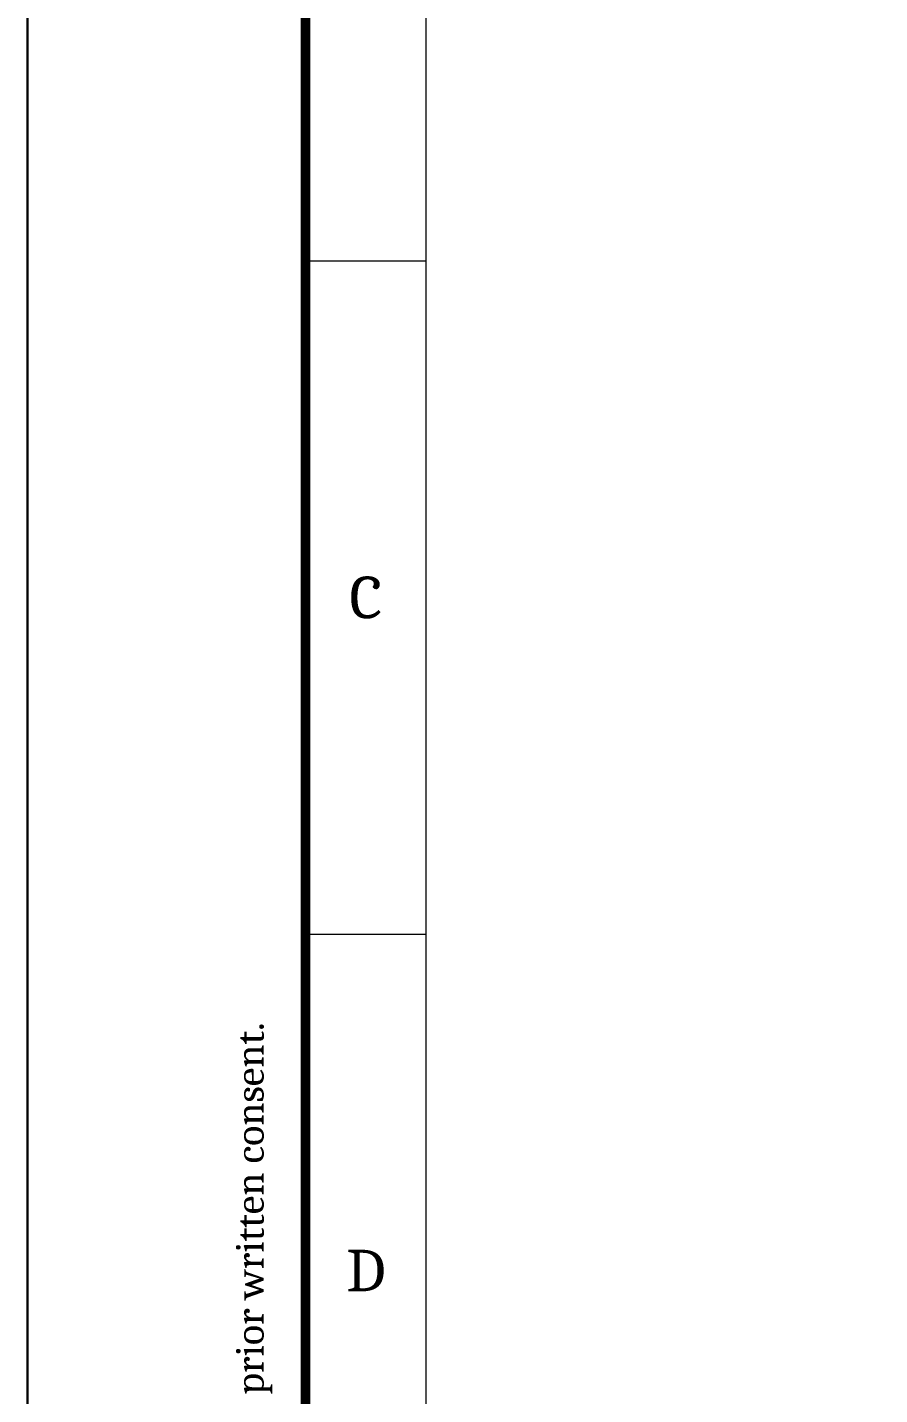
# Model space of a CAD drawing. Header units: millimetres. Extents: x -116965 to 323937, y 291661 to 566926.
# Drawn here: x -21087 to -20503, y 325876 to 326813 of the extents above; entities that cross this region are included whole.
import ezdxf
from ezdxf.enums import TextEntityAlignment as Align

# ---------------------------------------------------------------- set-up
doc = ezdxf.new("R2010")
doc.units = ezdxf.units.MM
doc.layers.get('0').update_dxf_attribs({"lineweight": 18})
doc.styles.add('hwBorder', font='Cambria.ttf')

# ---------------------------------------------------------------- blocks, each defined once
blk = doc.blocks.new('*U1980')
at = {"color": 5}
for p, q in [((10, 150.216), (14.339, 150.216)), ((10, 126.013), (14.339, 126.013))]:
    blk.add_line(p, q, dxfattribs=at)
at = {"color": 5, "const_width": 0.35}
blk.add_lwpolyline([(10, 198.621), (285.679, 198.621), (285.679, 5), (10, 5)], close=True, dxfattribs=at)
at = {"color": 5}
blk.add_lwpolyline([(14.339, 194.282), (281.339, 194.282), (281.339, 9.339), (14.339, 9.339)], close=True, dxfattribs=at)
at = {"layer": 'Defpoints', "color": 4}
blk.add_lwpolyline([(0, 203.621), (290.679, 203.621), (290.679, 0), (0, 0)], close=True, dxfattribs=at)
at = {"color": 253, "style": 'hwBorder'}
for s, p in [('C', (12.17, 138.115)), ('D', (12.17, 113.912))]:
    blk.add_text(s, height=1.5, dxfattribs=at).set_placement(p, align=Align.MIDDLE_CENTER)
blk.add_text('All technical information contained in this document is the exclusive property of HAWEE PRODUCTION & TRADING JSC and may neither be used nor disclosed without its prior written consent. ', height=1, rotation=90, dxfattribs=at).set_placement((8, 5), align=Align.MIDDLE_LEFT)
at = {"color": 6, "style": 'hwBorder', "flags": 8}
for tag, p in [("DWG'SNAME", (266.339, 58.998)), ("DWG'SCODE2", (266.339, 51.052))]:
    blk.add_attdef(tag, text='', height=1.5, dxfattribs=at).set_placement(p, align=Align.MIDDLE_CENTER)
at = {"color": 253, "style": 'hwBorder', "flags": 8}
for tag, p in [('REV_0', (253.339, 43.788)), ('REV_MODIFY0', (264.339, 44.1)), ('REV_DATE0', (277.339, 44.1)), ('REV_MODIFY1', (264.339, 40.789)), ('REV_1', (253.339, 40.477)), ('REV_DATE1', (277.339, 40.789)), ('REV_MODIFY2', (264.339, 37.479)), ('REV_DATE2', (277.339, 37.479)), ('REV_2', (253.339, 37.166)), ('REV_MODIFY3', (264.339, 34.169)), ('REV_DATE3', (277.339, 34.169)), ('REV_3', (253.339, 33.856)), ('REV_4', (253.339, 30.545)), ('REV_MODIFY4', (264.339, 30.858)), ('REV_DATE4', (277.339, 30.858))]:
    blk.add_attdef(tag, text='', height=1, dxfattribs=at).set_placement(p, align=Align.MIDDLE_CENTER)
at = {"color": 6, "style": 'hwBorder', "flags": 8}
for tag, p in [('TOLERANCE', (261.539, 27.216)), ('PAGE', (259.339, 15.298))]:
    blk.add_attdef(tag, text='', height=1.5, dxfattribs=at).set_placement(p, align=Align.MIDDLE_LEFT)

msp = doc.modelspace()

# ---------------------------------------------------------------- block references
at = {"ltscale": 5, "xscale": 19.06208696931636, "yscale": 19.06208696931636, "zscale": 19.06208696931636}
for p in [(-26628.011571, 323789.550121), (-21087.064427, 323789.550121)]:
    msp.add_blockref('*U1980', p, dxfattribs=at)

doc.saveas('drawing.dxf')
